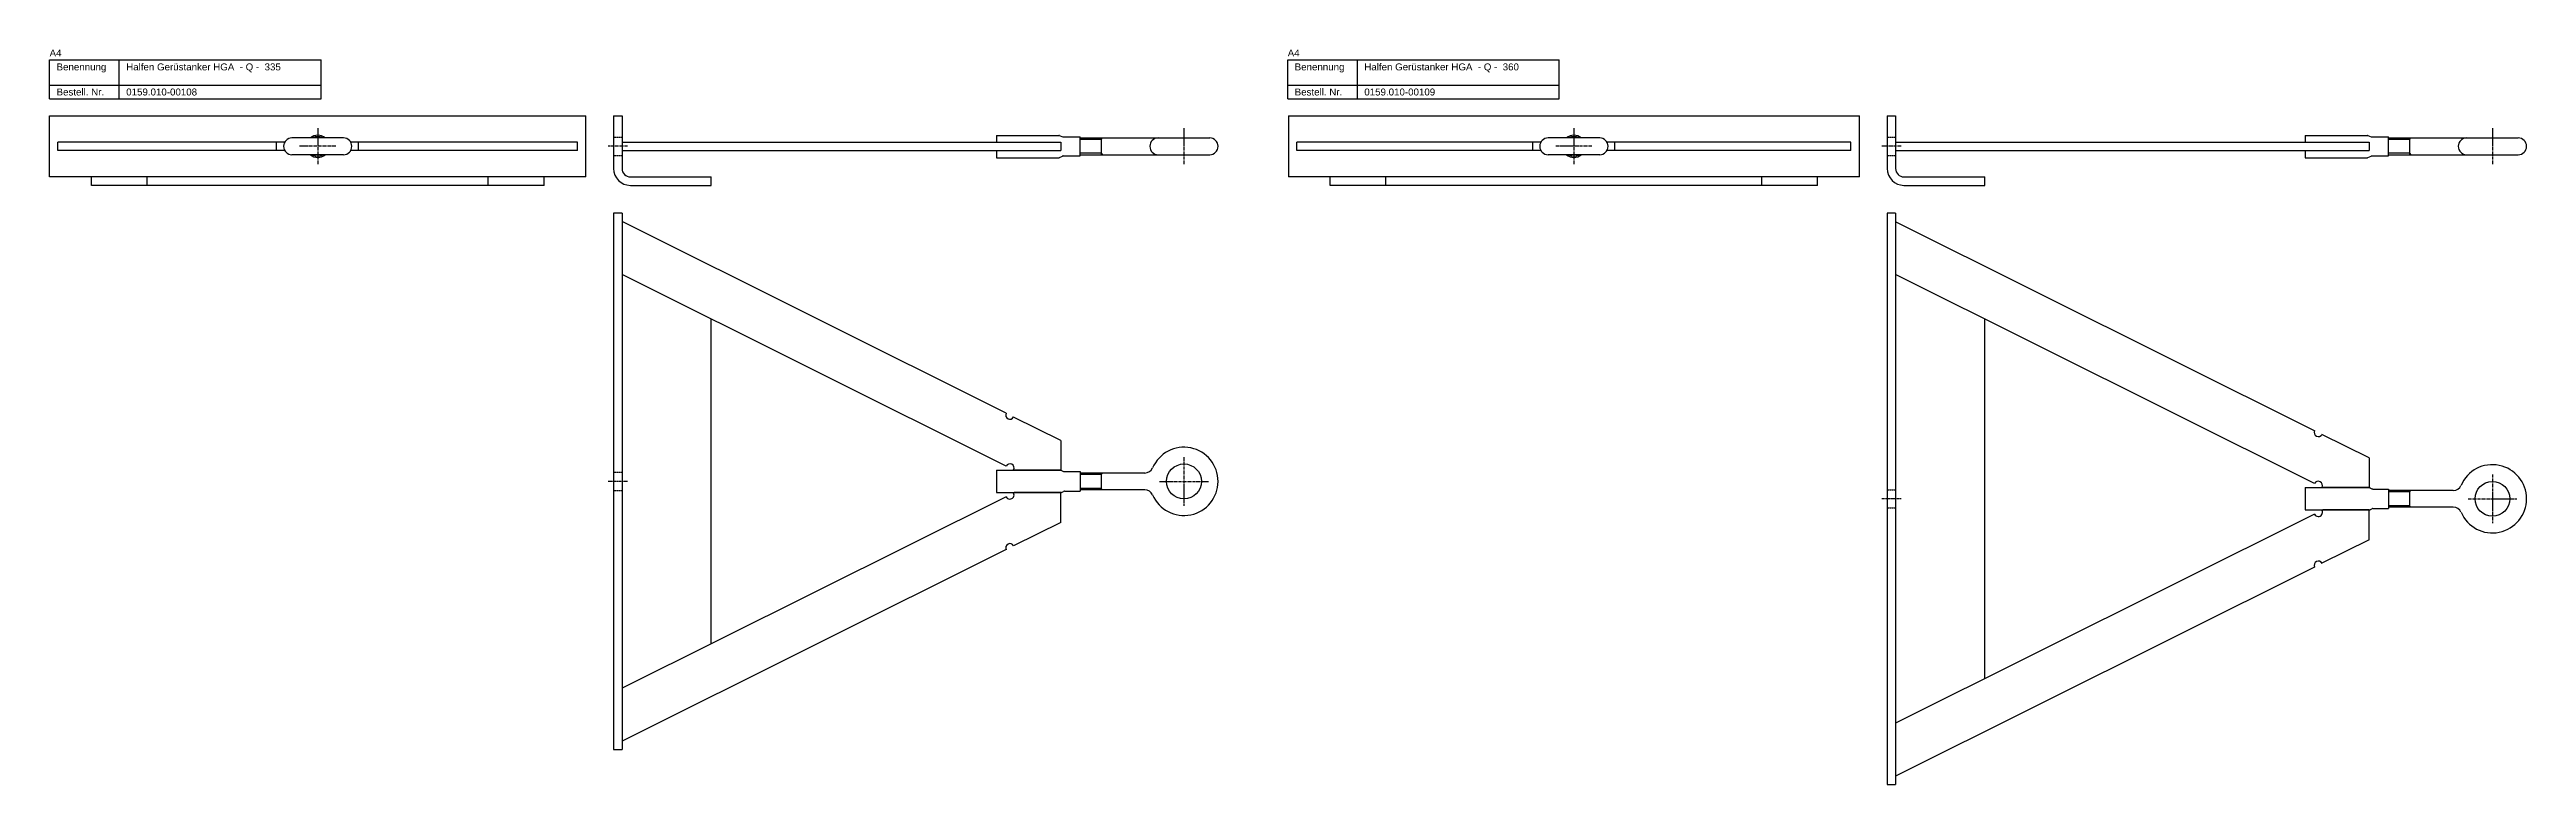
# Model space of a CAD drawing. Header units: inches. Extents: x 9 to 6602, y 8 to 536.
# Drawn here: x 4823 to 6602, y 8 to 536 of the extents above; entities that cross this region are included whole.
import ezdxf

# ---------------------------------------------------------------- set-up
doc = ezdxf.new("R2010")
doc.units = ezdxf.units.IN
doc.header["$MEASUREMENT"] = 0
doc.linetypes.add('MITTE2', pattern=[1.125, 0.75, -0.125, 0.125, -0.125])
doc.linetypes.add('VERDECKT2', pattern=[0.1875, 0.125, -0.0625])
doc.layers.add('Halfen', color=2, linetype='Continuous')
doc.styles.add('ARIAL50', font='ARIAL.TTF', dxfattribs={"height": 5})

msp = doc.modelspace()

# ---------------------------------------------------------------- linework, layer by layer
at = {"layer": 'Halfen'}
for p, q in [((4823.2, 528.2), (5018.2, 528.2)), ((4823.2, 500.2), (4823.2, 528.2)), ((4873.2, 500.2), (4873.2, 528.2)), ((5018.2, 500.2), (5018.2, 528.2)), ((5712.2, 528.2), (5907.2, 528.2)), ((5712.2, 500.2), (5712.2, 528.2)), ((5762.2, 500.2), (5762.2, 528.2)), ((5907.2, 500.2), (5907.2, 528.2)), ((4823.2, 510.2), (5018.2, 510.2)), ((4823.2, 500.2), (5018.2, 500.2)), ((5712.2, 510.2), (5907.2, 510.2)), ((5712.2, 500.2), (5907.2, 500.2)), ((4823.2, 488.2), (5208.2, 488.2)), ((4823.2, 444.2), (4823.2, 488.2)), ((5208.2, 444.2), (5208.2, 488.2)), ((5228.2, 488.2), (5228.2, 450.2)), ((5228.2, 488.2), (5234.2, 488.2)), ((5234.2, 488.2), (5234.2, 450.2)), ((5712.7, 488.2), (6122.7, 488.2)), ((5712.7, 488.2), (5712.7, 444.2)), ((6122.7, 444.2), (6122.7, 488.2)), ((6142.7, 488.2), (6142.7, 450.2)), ((6142.7, 488.2), (6148.7, 488.2)), ((6148.7, 488.2), (6148.7, 450.2)), ((4992, 469.2), (4829.2, 469.2)), ((4829.2, 463.2), (4829.2, 469.2)), ((4992, 463.2), (4829.2, 463.2)), ((4986.2, 463.2), (4986.2, 469.2)), ((5034.2, 472.2), (4997.2, 472.2)), ((5202.2, 469.2), (5039.3, 469.2)), ((5202.2, 463.2), (5039.3, 463.2)), ((5045.1, 463.2), (5045.1, 469.2)), ((5202.2, 463.2), (5202.2, 469.2)), ((5234.2, 469.2), (5549.2, 469.2)), ((5234.2, 463.2), (5549.2, 463.2)), ((5503.2, 474), (5547.9, 474)), ((5503.2, 474), (5503.2, 469.2)), ((5503.2, 463.2), (5503.2, 458)), ((5548.2, 474), (5550.7, 473.1)), ((5549.2, 469.2), (5549.2, 463.2)), ((5551, 473), (5563.2, 473)), ((5563.2, 459.3), (5563.2, 473)), ((5563.2, 472.2), (5656.2, 472.2)), ((5894, 469.2), (5718.7, 469.2)), ((5718.7, 463.2), (5718.7, 469.2)), ((5894, 463.2), (5718.7, 463.2)), ((5888.2, 463.2), (5888.2, 469.2)), ((5936.2, 472.2), (5899.2, 472.2)), ((6116.6, 469.2), (5941.3, 469.2)), ((6116.6, 463.2), (5941.3, 463.2)), ((5947.1, 463.2), (5947.1, 469.2)), ((6116.6, 463.2), (6116.6, 469.2)), ((6148.7, 469.2), (6488.7, 469.2)), ((6148.7, 463.2), (6488.7, 463.2)), ((6442.7, 474), (6487.4, 474)), ((6442.7, 474), (6442.7, 469.2)), ((6442.7, 463.2), (6442.7, 458)), ((6487.7, 474), (6490.2, 473.1)), ((6488.7, 469.2), (6488.7, 463.2)), ((6490.5, 473), (6502.7, 473)), ((6502.7, 459.3), (6502.7, 473)), ((6502.7, 472.2), (6595.7, 472.2)), ((5034.2, 460.2), (4997.2, 460.2)), ((5503.2, 458), (5547.9, 458)), ((5548.3, 458.1), (5550.6, 459.2)), ((5551, 459.3), (5563.2, 459.3)), ((5563.2, 460.2), (5656.2, 460.2)), ((5936.2, 460.2), (5899.2, 460.2)), ((6442.7, 458), (6487.4, 458)), ((6487.8, 458.1), (6490.1, 459.2)), ((6490.5, 459.3), (6502.7, 459.3)), ((6502.7, 460.2), (6595.7, 460.2)), ((5208.2, 444.2), (4823.2, 444.2)), ((4853.2, 438.2), (4853.2, 444.2)), ((5178.2, 438.2), (4853.2, 438.2)), ((4893.2, 438.2), (4893.2, 444.2)), ((5138.2, 438.2), (5138.2, 444.2)), ((5178.2, 438.2), (5178.2, 444.2)), ((5240.2, 444.2), (5298.2, 444.2)), ((5240.2, 438.2), (5298.2, 438.2)), ((5298.2, 438.2), (5298.2, 444.2)), ((6122.7, 444.2), (5712.7, 444.2)), ((5742.7, 438.2), (5742.7, 444.2)), ((6092.7, 438.2), (5742.7, 438.2)), ((5782.7, 438.2), (5782.7, 444.2)), ((6052.7, 438.2), (6052.7, 444.2)), ((6092.7, 438.2), (6092.7, 444.2)), ((6154.7, 444.2), (6212.7, 444.2)), ((6154.7, 438.2), (6212.7, 438.2)), ((6212.7, 438.2), (6212.7, 444.2)), ((5228.2, 418.2), (5228.2, 33.2)), ((5234.2, 418.2), (5228.2, 418.2)), ((5234.2, 418.2), (5234.2, 33.2)), ((5510, 274.6), (5234.2, 412.2)), ((6142.7, 418.2), (6142.7, 8.2)), ((6148.7, 418.2), (6142.7, 418.2)), ((6148.7, 418.2), (6148.7, 8.2)), ((6449.5, 262.1), (6148.7, 412.1)), ((5510, 236.6), (5234.2, 374.2)), ((6449.5, 224.1), (6148.7, 374.1)), ((5298.2, 109.1), (5298.2, 342.3)), ((6212.7, 84.1), (6212.7, 342.2)), ((5549.2, 255.1), (5515.3, 271.9)), ((5549.2, 255.1), (5549.2, 233.7)), ((6488.7, 242.6), (6454.8, 259.4)), ((5503.2, 233.7), (5549.2, 233.7)), ((5503.2, 233.7), (5503.2, 217.7)), ((5515.3, 233.9), (5515.9, 233.7)), ((5549.2, 233.7), (5515.9, 233.7)), ((5549.8, 233.5), (5551.2, 232.8)), ((5551.9, 232.7), (5563.2, 232.7)), ((5563.2, 232.7), (5563.2, 218.7)), ((5609.6, 231.7), (5563.2, 231.7)), ((6488.7, 242.6), (6488.7, 221.2)), ((5510, 214.7), (5234.2, 77.2)), ((5503.2, 217.7), (5549.2, 217.7)), ((5515.3, 217.4), (5515.9, 217.7)), ((5549.2, 217.7), (5515.9, 217.7)), ((5549.2, 196.2), (5549.2, 217.7)), ((5549.8, 217.8), (5551.2, 218.5)), ((5551.9, 218.7), (5563.2, 218.7)), ((5609.6, 219.7), (5563.2, 219.7)), ((6442.7, 221.2), (6488.7, 221.2)), ((6442.7, 221.2), (6442.7, 205.2)), ((6454.8, 221.4), (6455.4, 221.2)), ((6488.7, 221.2), (6455.4, 221.2)), ((6489.3, 221), (6490.7, 220.3)), ((6491.4, 220.2), (6502.7, 220.2)), ((6502.7, 220.2), (6502.7, 206.2)), ((6549.1, 219.2), (6502.7, 219.2)), ((5549.2, 196.2), (5515.3, 179.4)), ((6449.5, 202.2), (6148.7, 52.2)), ((6442.7, 205.2), (6488.7, 205.2)), ((6454.8, 204.9), (6455.4, 205.2)), ((6488.7, 205.2), (6455.4, 205.2)), ((6488.7, 183.7), (6488.7, 205.2)), ((6489.3, 205.3), (6490.7, 206)), ((6491.4, 206.2), (6502.7, 206.2)), ((6549.1, 207.2), (6502.7, 207.2)), ((6488.7, 183.7), (6454.8, 166.9)), ((5510, 176.7), (5234.2, 39.2)), ((6449.5, 164.2), (6148.7, 14.2)), ((5228.2, 33.2), (5234.2, 33.2)), ((6142.7, 8.2), (6148.7, 8.2))]:
    msp.add_line(p, q, dxfattribs=at)
at = {"layer": 'Halfen', "color": 1, "linetype": 'MITTE2', "ltscale": 3}
for p, q in [((5028.6, 466.2), (5002.7, 466.2)), ((5015.7, 479.2), (5015.7, 453.2)), ((5238.2, 466.2), (5224.2, 466.2)), ((5637.7, 479.2), (5637.7, 453.2)), ((5930.6, 466.2), (5904.7, 466.2)), ((5917.7, 479.2), (5917.7, 453.2)), ((6152.7, 466.2), (6138.7, 466.2)), ((6577.2, 479.2), (6577.2, 453.2)), ((5637.7, 243.2), (5637.7, 208.2)), ((5620.2, 225.7), (5655.2, 225.7)), ((6577.2, 230.7), (6577.2, 195.7)), ((6559.7, 213.2), (6594.7, 213.2))]:
    msp.add_line(p, q, dxfattribs=at)
at = {"layer": 'Halfen', "color": 1, "linetype": 'VERDECKT2', "ltscale": 1.5}
for p, q in [((5228.2, 472.7), (5234.2, 472.7)), ((6142.7, 472.7), (6148.7, 472.7)), ((5228.2, 459.7), (5234.2, 459.7)), ((6142.7, 459.7), (6148.7, 459.7)), ((5228.2, 232.2), (5234.2, 232.2)), ((5228.2, 219.2), (5234.2, 219.2)), ((6142.7, 219.7), (6148.7, 219.7)), ((6142.7, 206.7), (6148.7, 206.7))]:
    msp.add_line(p, q, dxfattribs=at)
at = {"layer": 'Halfen', "color": 1}
for p, q in [((5578.2, 471.1), (5563.2, 471.1)), ((5578.2, 472.2), (5578.2, 460.2)), ((5578.2, 471.1), (5579.2, 472.2)), ((6517.7, 471.1), (6502.7, 471.1)), ((6517.7, 472.2), (6517.7, 460.2)), ((6517.7, 471.1), (6518.7, 472.2)), ((5578.2, 461.2), (5563.2, 461.2)), ((5578.2, 461.2), (5579.2, 460.2)), ((6517.7, 461.2), (6502.7, 461.2)), ((6517.7, 461.2), (6518.7, 460.2)), ((5578.2, 231.7), (5578.2, 219.7)), ((5578.2, 230.6), (5579.2, 231.7)), ((5578.2, 230.6), (5563.2, 230.6)), ((5578.2, 220.7), (5563.2, 220.7)), ((5578.2, 220.7), (5579.2, 219.7)), ((6517.7, 218.1), (6502.7, 218.1)), ((6517.7, 219.2), (6517.7, 207.2)), ((6517.7, 218.1), (6518.7, 219.2)), ((6517.7, 208.2), (6502.7, 208.2)), ((6517.7, 208.2), (6518.7, 207.2))]:
    msp.add_line(p, q, dxfattribs=at)
at = {"layer": 'Halfen', "color": 1, "linetype": 'MITTE2'}
for p, q in [((5238.2, 225.7), (5224.2, 225.7)), ((6152.7, 213.2), (6138.7, 213.2))]:
    msp.add_line(p, q, dxfattribs=at)
at = {"layer": 'Halfen'}
for centre in [(5637.7, 225.7), (6577.2, 213.2)]:
    msp.add_circle(centre, 12.5, dxfattribs=at)
for centre, radius, start, end in [((4997.2, 466.2), 6, 90, 270), ((5015.7, 466.2), 8, 48.5904, 131.4096), ((5015.7, 466.2), 7, 58.9973, 121.0027), ((5034.2, 466.2), 6, 270, 90), ((5547.9, 473), 1, 70.2544, 90), ((5551, 474), 1, 250.2544, 270), ((5619.2, 466.2), 6, 90, 270), ((5656.2, 466.2), 6, 270, 90), ((5899.2, 466.2), 6, 90, 270), ((5917.7, 466.2), 8, 48.5904, 131.4096), ((5917.7, 466.2), 7, 58.9973, 121.0027), ((5936.2, 466.2), 6, 270, 90), ((6487.4, 473), 1, 70.2544, 90), ((6490.5, 474), 1, 250.2544, 270), ((6558.7, 466.2), 6, 90, 270), ((6595.7, 466.2), 6, 270, 90), ((5015.7, 466.2), 8, 228.5904, 311.4096), ((5015.7, 466.2), 7, 238.9973, 301.0027), ((5240.2, 450.2), 12, 180, 270), ((5240.2, 450.2), 6, 180, 270), ((5547.9, 459), 1, 270, 295.9316), ((5551, 458.3), 1, 90, 115.9316), ((5917.7, 466.2), 8, 228.5904, 311.4096), ((5917.7, 466.2), 7, 238.9973, 301.0027), ((6154.7, 450.2), 12, 180, 270), ((6154.7, 450.2), 6, 180, 270), ((6487.4, 459), 1, 270, 295.9316), ((6490.5, 458.3), 1, 90, 115.9316), ((5512.7, 273.3), 3, 153.4951, 333.4951), ((5637.7, 225.7), 24.5, 203.1689, 156.8311), ((6452.2, 260.8), 3, 153.4951, 333.4951), ((5512.7, 235.3), 3, 333.4951, 153.4951), ((5549.2, 232.2), 1.5, 63.9958, 90), ((5551.9, 234.2), 1.5, 243.9958, 270), ((5609.6, 237.7), 6, 270, 336.8311), ((6577.2, 213.2), 24.5, 203.1689, 156.8311), ((5512.7, 216), 3, 206.5049, 26.5049), ((5549.2, 219.2), 1.5, 270, 296.0042), ((5551.9, 217.2), 1.5, 90, 116.0042), ((5609.6, 213.7), 6, 23.1689, 90), ((6452.2, 222.8), 3, 333.4951, 153.4951), ((6488.7, 219.7), 1.5, 63.9958, 90), ((6491.4, 221.7), 1.5, 243.9958, 270), ((6549.1, 225.2), 6, 270, 336.8311), ((6452.2, 203.5), 3, 206.5049, 26.5049), ((6488.7, 206.7), 1.5, 270, 296.0042), ((6491.4, 204.7), 1.5, 90, 116.0042), ((6549.1, 201.2), 6, 23.1689, 90), ((5512.7, 178), 3, 26.5049, 206.5049), ((6452.2, 165.5), 3, 26.5049, 206.5049)]:
    msp.add_arc(centre, radius, start, end, dxfattribs=at)

# ---------------------------------------------------------------- texts
at = {"layer": 'Halfen', "style": 'ARIAL50'}
for s, p in [('A4', (4823.2, 530.7)), ('A4', (5712.2, 530.7)), ('Benennung', (4828.2, 520.7)), ('Halfen Gerüstanker HGA  - Q -  335', (4878.2, 520.7)), ('Benennung', (5717.2, 520.7)), ('Halfen Gerüstanker HGA  - Q -  360', (5767.2, 520.7)), ('Bestell. Nr.', (4828.2, 502.7)), ('0159.010-00108', (4878.2, 502.7)), ('Bestell. Nr.', (5717.2, 502.7)), ('0159.010-00109', (5767.2, 502.7))]:
    msp.add_text(s, height=5, dxfattribs=at).set_placement(p)

doc.saveas('drawing.dxf')
